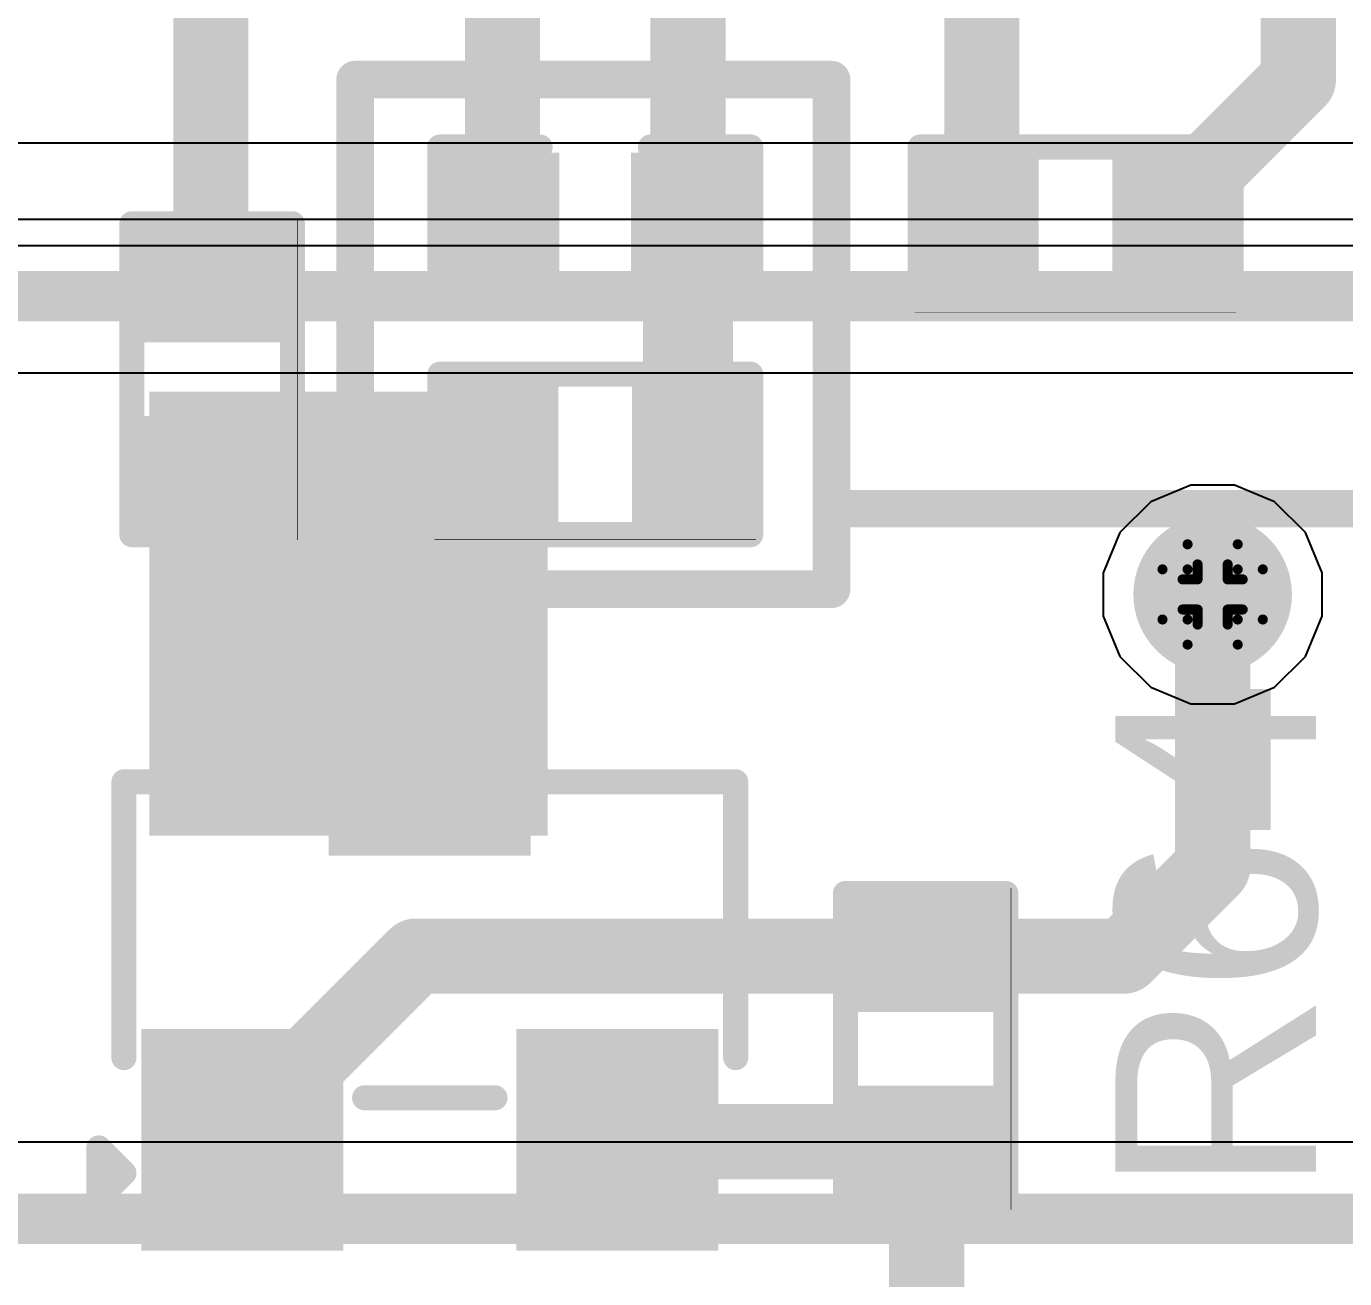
# Model space of a CAD drawing. Header units: inches. Extents: x -4 to 5258, y -4 to 5281.
# Drawn here: x 35.15 to 41.82, y 67.33 to 73.67 of the extents above; entities that cross this region are included whole.
import ezdxf

# ---------------------------------------------------------------- set-up
doc = ezdxf.new("R2010")
doc.units = ezdxf.units.IN
for name, color, linetype in [('Bottom Layer', 5, 'Continuous'), ('Bottom Solder', 6, 'Continuous'), ('Drill Drawing', 1, 'Continuous'), ('Layer 1', 16, 'Continuous'), ('Layer 2', 76, 'Continuous'), ('Top Layer', 1, 'Continuous'), ('Top Overlay', 2, 'Continuous'), ('Top Paste', 8, 'Continuous'), ('Top Solder', 216, 'Continuous'), ('Via Holes', 16, 'Continuous')]:
    doc.layers.add(name, color=color, linetype=linetype)
doc.styles.add('Arial', font='', dxfattribs={"height": 0.2})
doc.styles.get('Arial').set_extended_font_data('Arial')

# ---------------------------------------------------------------- blocks, each defined once
blk = doc.blocks.new('R___0402_82')
at = {"layer": 'Top Layer'}
for points in [[(-0.6985, -0.3175), (-0.6985, 0.3175), (-0.2413, 0.3175), (-0.2413, -0.3175)], [(0.2413, -0.3175), (0.2413, 0.3175), (0.6985, 0.3175), (0.6985, -0.3175)]]:
    blk.add_hatch(color=1, dxfattribs=at).paths.add_polyline_path(points)
at = {"layer": 'Top Paste'}
for points in [[(-0.6985, -0.3175), (-0.6985, 0.3175), (-0.2413, 0.3175), (-0.2413, -0.3175)], [(0.2413, -0.3175), (0.2413, 0.3175), (0.6985, 0.3175), (0.6985, -0.3175)]]:
    blk.add_hatch(color=8, dxfattribs=at).paths.add_polyline_path(points)
at = {"layer": 'Top Solder'}
for points in [[(-0.7535, -0.3725), (-0.7535, 0.3725), (-0.1863, 0.3725), (-0.1863, -0.3725)], [(0.1863, -0.3725), (0.1863, 0.3725), (0.7535, 0.3725), (0.7535, -0.3725)]]:
    blk.add_hatch(color=216, dxfattribs=at).paths.add_polyline_path(points)
at = {"layer": 'Top Overlay'}
for points in [[(-0.7874, 0.4064, 0.127, 0.127, 0), (0.7874, 0.4064, 0.127, 0.127, 0)], [(-0.7874, -0.4064, 0.127, 0.127, 0), (-0.7874, 0.4064, 0.127, 0.127, 0)], [(0.7874, -0.4064, 0.127, 0.127, 0), (0.7874, 0.4064, 0.127, 0.127, 0)], [(-0.7874, -0.4064, 0.127, 0.127, 0), (0.7874, -0.4064, 0.127, 0.127, 0)], [(-0.8128, -0.4318, 0.00323, 0.00323, 0), (0.8128, -0.4318, 0.00323, 0.00323, 0)]]:
    blk.add_lwpolyline(points, format="xyseb", dxfattribs=at)
for points in [[(-0.8191, 0.4064, 0.0635, 0.0635, 1), (-0.7556, 0.4064, 0.0635, 0.0635, 1)], [(-0.8191, 0.4064, 0.0635, 0.0635, 1), (-0.7556, 0.4064, 0.0635, 0.0635, 1)], [(0.7556, 0.4064, 0.0635, 0.0635, 1), (0.8191, 0.4064, 0.0635, 0.0635, 1)], [(0.7556, 0.4064, 0.0635, 0.0635, 1), (0.8191, 0.4064, 0.0635, 0.0635, 1)], [(-0.8192, -0.4064, 0.0635, 0.0635, 1), (-0.7557, -0.4064, 0.0635, 0.0635, 1)], [(-0.8192, -0.4064, 0.0635, 0.0635, 1), (-0.7557, -0.4064, 0.0635, 0.0635, 1)], [(0.7556, -0.4064, 0.0635, 0.0635, 1), (0.8191, -0.4064, 0.0635, 0.0635, 1)], [(0.7556, -0.4064, 0.0635, 0.0635, 1), (0.8191, -0.4064, 0.0635, 0.0635, 1)], [(-0.8136, -0.4318, 0.00161, 0.00161, 1), (-0.812, -0.4318, 0.00161, 0.00161, 1)], [(0.812, -0.4318, 0.00161, 0.00161, 1), (0.8136, -0.4318, 0.00161, 0.00161, 1)]]:
    blk.add_lwpolyline(points, format="xyseb", close=True, dxfattribs=at)
blk = doc.blocks.new('R___0402_100')
at = {"layer": 'Top Layer'}
for points in [[(-0.6985, -0.3175), (-0.6985, 0.3175), (-0.2413, 0.3175), (-0.2413, -0.3175)], [(0.2413, -0.3175), (0.2413, 0.3175), (0.6985, 0.3175), (0.6985, -0.3175)]]:
    blk.add_hatch(color=1, dxfattribs=at).paths.add_polyline_path(points)
at = {"layer": 'Top Paste'}
for points in [[(-0.6985, -0.3175), (-0.6985, 0.3175), (-0.2413, 0.3175), (-0.2413, -0.3175)], [(0.2413, -0.3175), (0.2413, 0.3175), (0.6985, 0.3175), (0.6985, -0.3175)]]:
    blk.add_hatch(color=8, dxfattribs=at).paths.add_polyline_path(points)
at = {"layer": 'Top Solder'}
for points in [[(-0.7535, -0.3725), (-0.7535, 0.3725), (-0.1863, 0.3725), (-0.1863, -0.3725)], [(0.1863, -0.3725), (0.1863, 0.3725), (0.7535, 0.3725), (0.7535, -0.3725)]]:
    blk.add_hatch(color=216, dxfattribs=at).paths.add_polyline_path(points)
at = {"layer": 'Top Overlay'}
for points in [[(-0.7874, 0.4064, 0.127, 0.127, 0), (0.7874, 0.4064, 0.127, 0.127, 0)], [(-0.7874, 0.4064, 0.127, 0.127, 0), (-0.7874, -0.4064, 0.127, 0.127, 0)], [(0.7874, 0.4064, 0.127, 0.127, 0), (0.7874, -0.4064, 0.127, 0.127, 0)], [(-0.7874, -0.4064, 0.127, 0.127, 0), (0.7874, -0.4064, 0.127, 0.127, 0)], [(-0.8128, -0.4318, 0.00323, 0.00323, 0), (0.8128, -0.4318, 0.00323, 0.00323, 0)]]:
    blk.add_lwpolyline(points, format="xyseb", dxfattribs=at)
for points in [[(-0.8191, 0.4064, 0.0635, 0.0635, 1), (-0.7556, 0.4064, 0.0635, 0.0635, 1)], [(-0.8191, 0.4064, 0.0635, 0.0635, 1), (-0.7556, 0.4064, 0.0635, 0.0635, 1)], [(0.7556, 0.4064, 0.0635, 0.0635, 1), (0.8191, 0.4064, 0.0635, 0.0635, 1)], [(0.7556, 0.4064, 0.0635, 0.0635, 1), (0.8191, 0.4064, 0.0635, 0.0635, 1)], [(-0.8191, -0.4064, 0.0635, 0.0635, 1), (-0.7556, -0.4064, 0.0635, 0.0635, 1)], [(-0.8191, -0.4064, 0.0635, 0.0635, 1), (-0.7556, -0.4064, 0.0635, 0.0635, 1)], [(0.7556, -0.4064, 0.0635, 0.0635, 1), (0.8191, -0.4064, 0.0635, 0.0635, 1)], [(0.7556, -0.4064, 0.0635, 0.0635, 1), (0.8191, -0.4064, 0.0635, 0.0635, 1)], [(-0.8136, -0.4318, 0.00161, 0.00161, 1), (-0.812, -0.4318, 0.00161, 0.00161, 1)], [(0.812, -0.4318, 0.00161, 0.00161, 1), (0.8136, -0.4318, 0.00161, 0.00161, 1)]]:
    blk.add_lwpolyline(points, format="xyseb", close=True, dxfattribs=at)
blk = doc.blocks.new('R___0402_103')
at = {"layer": 'Top Layer'}
for points in [[(-0.6985, -0.3175), (-0.6985, 0.3175), (-0.2413, 0.3175), (-0.2413, -0.3175)], [(0.2413, -0.3175), (0.2413, 0.3175), (0.6985, 0.3175), (0.6985, -0.3175)]]:
    blk.add_hatch(color=1, dxfattribs=at).paths.add_polyline_path(points)
at = {"layer": 'Top Paste'}
for points in [[(-0.6985, -0.3175), (-0.6985, 0.3175), (-0.2413, 0.3175), (-0.2413, -0.3175)], [(0.2413, -0.3175), (0.2413, 0.3175), (0.6985, 0.3175), (0.6985, -0.3175)]]:
    blk.add_hatch(color=8, dxfattribs=at).paths.add_polyline_path(points)
at = {"layer": 'Top Solder'}
for points in [[(-0.7535, -0.3725), (-0.7535, 0.3725), (-0.1863, 0.3725), (-0.1863, -0.3725)], [(0.1863, -0.3725), (0.1863, 0.3725), (0.7535, 0.3725), (0.7535, -0.3725)]]:
    blk.add_hatch(color=216, dxfattribs=at).paths.add_polyline_path(points)
at = {"layer": 'Top Overlay'}
for points in [[(-0.7874, 0.4064, 0.127, 0.127, 0), (0.7874, 0.4064, 0.127, 0.127, 0)], [(-0.7874, -0.4064, 0.127, 0.127, 0), (-0.7874, 0.4064, 0.127, 0.127, 0)], [(0.7874, -0.4064, 0.127, 0.127, 0), (0.7874, 0.4064, 0.127, 0.127, 0)], [(-0.7874, -0.4064, 0.127, 0.127, 0), (0.7874, -0.4064, 0.127, 0.127, 0)], [(-0.8128, -0.4318, 0.00323, 0.00323, 0), (0.8128, -0.4318, 0.00323, 0.00323, 0)]]:
    blk.add_lwpolyline(points, format="xyseb", dxfattribs=at)
for points in [[(-0.8191, 0.4064, 0.0635, 0.0635, 1), (-0.7556, 0.4064, 0.0635, 0.0635, 1)], [(-0.8191, 0.4064, 0.0635, 0.0635, 1), (-0.7556, 0.4064, 0.0635, 0.0635, 1)], [(0.7556, 0.4064, 0.0635, 0.0635, 1), (0.8191, 0.4064, 0.0635, 0.0635, 1)], [(0.7556, 0.4064, 0.0635, 0.0635, 1), (0.8191, 0.4064, 0.0635, 0.0635, 1)], [(-0.8191, -0.4064, 0.0635, 0.0635, 1), (-0.7556, -0.4064, 0.0635, 0.0635, 1)], [(-0.8191, -0.4064, 0.0635, 0.0635, 1), (-0.7556, -0.4064, 0.0635, 0.0635, 1)], [(0.7556, -0.4064, 0.0635, 0.0635, 1), (0.8191, -0.4064, 0.0635, 0.0635, 1)], [(0.7556, -0.4064, 0.0635, 0.0635, 1), (0.8191, -0.4064, 0.0635, 0.0635, 1)], [(-0.8136, -0.4318, 0.00161, 0.00161, 1), (-0.812, -0.4318, 0.00161, 0.00161, 1)], [(0.812, -0.4318, 0.00161, 0.00161, 1), (0.8136, -0.4318, 0.00161, 0.00161, 1)]]:
    blk.add_lwpolyline(points, format="xyseb", close=True, dxfattribs=at)
blk = doc.blocks.new('R___0402_104')
at = {"layer": 'Top Layer'}
for points in [[(-0.6985, -0.3175), (-0.6985, 0.3175), (-0.2413, 0.3175), (-0.2413, -0.3175)], [(0.2413, -0.3175), (0.2413, 0.3175), (0.6985, 0.3175), (0.6985, -0.3175)]]:
    blk.add_hatch(color=1, dxfattribs=at).paths.add_polyline_path(points)
at = {"layer": 'Top Paste'}
for points in [[(-0.6985, -0.3175), (-0.6985, 0.3175), (-0.2413, 0.3175), (-0.2413, -0.3175)], [(0.2413, -0.3175), (0.2413, 0.3175), (0.6985, 0.3175), (0.6985, -0.3175)]]:
    blk.add_hatch(color=8, dxfattribs=at).paths.add_polyline_path(points)
at = {"layer": 'Top Solder'}
for points in [[(-0.7535, -0.3725), (-0.7535, 0.3725), (-0.1863, 0.3725), (-0.1863, -0.3725)], [(0.1863, -0.3725), (0.1863, 0.3725), (0.7535, 0.3725), (0.7535, -0.3725)]]:
    blk.add_hatch(color=216, dxfattribs=at).paths.add_polyline_path(points)
at = {"layer": 'Top Overlay'}
for points in [[(-0.7874, 0.4064, 0.127, 0.127, 0), (0.7874, 0.4064, 0.127, 0.127, 0)], [(-0.7874, 0.4064, 0.127, 0.127, 0), (-0.7874, -0.4064, 0.127, 0.127, 0)], [(0.7874, 0.4064, 0.127, 0.127, 0), (0.7874, -0.4064, 0.127, 0.127, 0)], [(-0.7874, -0.4064, 0.127, 0.127, 0), (0.7874, -0.4064, 0.127, 0.127, 0)], [(-0.8128, -0.4318, 0.00323, 0.00323, 0), (0.8128, -0.4318, 0.00323, 0.00323, 0)]]:
    blk.add_lwpolyline(points, format="xyseb", dxfattribs=at)
for points in [[(-0.8191, 0.4064, 0.0635, 0.0635, 1), (-0.7556, 0.4064, 0.0635, 0.0635, 1)], [(-0.8191, 0.4064, 0.0635, 0.0635, 1), (-0.7556, 0.4064, 0.0635, 0.0635, 1)], [(0.7556, 0.4064, 0.0635, 0.0635, 1), (0.8191, 0.4064, 0.0635, 0.0635, 1)], [(0.7556, 0.4064, 0.0635, 0.0635, 1), (0.8191, 0.4064, 0.0635, 0.0635, 1)], [(-0.8191, -0.4064, 0.0635, 0.0635, 1), (-0.7556, -0.4064, 0.0635, 0.0635, 1)], [(-0.8191, -0.4064, 0.0635, 0.0635, 1), (-0.7556, -0.4064, 0.0635, 0.0635, 1)], [(0.7556, -0.4064, 0.0635, 0.0635, 1), (0.8191, -0.4064, 0.0635, 0.0635, 1)], [(0.7556, -0.4064, 0.0635, 0.0635, 1), (0.8191, -0.4064, 0.0635, 0.0635, 1)], [(-0.8136, -0.4318, 0.00161, 0.00161, 1), (-0.812, -0.4318, 0.00161, 0.00161, 1)], [(0.812, -0.4318, 0.00161, 0.00161, 1), (0.8136, -0.4318, 0.00161, 0.00161, 1)]]:
    blk.add_lwpolyline(points, format="xyseb", close=True, dxfattribs=at)
blk = doc.blocks.new('S___23_169')
at = {"layer": 'Top Layer'}
for points in [[(-0.41, 1.46), (0.41, 1.46), (0.41, 0.54), (-0.41, 0.54)], [(-1.36, -0.54), (-0.54, -0.54), (-0.54, -1.46), (-1.36, -1.46)], [(0.54, -0.54), (1.36, -0.54), (1.36, -1.46), (0.54, -1.46)]]:
    blk.add_hatch(color=1, dxfattribs=at).paths.add_polyline_path(points)
at = {"layer": 'Top Paste'}
for points in [[(-0.41, 1.46), (0.41, 1.46), (0.41, 0.54), (-0.41, 0.54)], [(-1.36, -0.54), (-0.54, -0.54), (-0.54, -1.46), (-1.36, -1.46)], [(0.54, -0.54), (1.36, -0.54), (1.36, -1.46), (0.54, -1.46)]]:
    blk.add_hatch(color=8, dxfattribs=at).paths.add_polyline_path(points)
at = {"layer": 'Top Solder'}
for points in [[(-0.5116, 1.5616), (0.5116, 1.5616), (0.5116, 0.4384), (-0.5116, 0.4384)], [(-1.4616, -0.4384), (-0.4384, -0.4384), (-0.4384, -1.5616), (-1.4616, -1.5616)], [(0.4384, -0.4384), (1.4616, -0.4384), (1.4616, -1.5616), (0.4384, -1.5616)]]:
    blk.add_hatch(color=216, dxfattribs=at).paths.add_polyline_path(points)
at = {"layer": 'Top Overlay'}
for points in [[(-1.5494, -0.5842, 0.127, 0.127, 0), (-1.5494, 0.8128, 0.127, 0.127, 0)], [(-1.5494, 0.8128, 0.127, 0.127, 0), (-0.5588, 0.8128, 0.127, 0.127, 0)], [(0.5588, 0.8128, 0.127, 0.127, 0), (1.5494, 0.8128, 0.127, 0.127, 0)], [(1.5494, -0.5842, 0.127, 0.127, 0), (1.5494, 0.8128, 0.127, 0.127, 0)], [(-0.3302, -0.7874, 0.127, 0.127, 0), (0.3302, -0.7874, 0.127, 0.127, 0)], [(-1.6764, -1.0414, 0.127, 0.127, 0), (-1.5494, -1.1684, 0.127, 0.127, 0)], [(-1.6764, -1.2954, 0.127, 0.127, 0), (-1.6764, -1.0414, 0.127, 0.127, 0)], [(-1.6764, -1.2954, 0.127, 0.127, 0), (-1.5494, -1.1684, 0.127, 0.127, 0)]]:
    blk.add_lwpolyline(points, format="xyseb", dxfattribs=at)
for points in [[(-1.5811, 0.8128, 0.0635, 0.0635, 1), (-1.5176, 0.8128, 0.0635, 0.0635, 1)], [(-1.5811, 0.8128, 0.0635, 0.0635, 1), (-1.5176, 0.8128, 0.0635, 0.0635, 1)], [(-0.5905, 0.8128, 0.0635, 0.0635, 1), (-0.527, 0.8128, 0.0635, 0.0635, 1)], [(0.5271, 0.8128, 0.0635, 0.0635, 1), (0.5906, 0.8128, 0.0635, 0.0635, 1)], [(1.5177, 0.8128, 0.0635, 0.0635, 1), (1.5812, 0.8128, 0.0635, 0.0635, 1)], [(1.5177, 0.8128, 0.0635, 0.0635, 1), (1.5812, 0.8128, 0.0635, 0.0635, 1)], [(-1.5811, -0.5842, 0.0635, 0.0635, 1), (-1.5176, -0.5842, 0.0635, 0.0635, 1)], [(1.5177, -0.5842, 0.0635, 0.0635, 1), (1.5812, -0.5842, 0.0635, 0.0635, 1)], [(-0.3619, -0.7874, 0.0635, 0.0635, 1), (-0.2984, -0.7874, 0.0635, 0.0635, 1)], [(0.2985, -0.7874, 0.0635, 0.0635, 1), (0.362, -0.7874, 0.0635, 0.0635, 1)], [(-1.7081, -1.0414, 0.0635, 0.0635, 1), (-1.6446, -1.0414, 0.0635, 0.0635, 1)], [(-1.7081, -1.0414, 0.0635, 0.0635, 1), (-1.6446, -1.0414, 0.0635, 0.0635, 1)], [(-1.5811, -1.1684, 0.0635, 0.0635, 1), (-1.5176, -1.1684, 0.0635, 0.0635, 1)], [(-1.5811, -1.1684, 0.0635, 0.0635, 1), (-1.5176, -1.1684, 0.0635, 0.0635, 1)], [(-1.7082, -1.2954, 0.0635, 0.0635, 1), (-1.6446, -1.2954, 0.0635, 0.0635, 1)], [(-1.7082, -1.2954, 0.0635, 0.0635, 1), (-1.6446, -1.2954, 0.0635, 0.0635, 1)]]:
    blk.add_lwpolyline(points, format="xyseb", close=True, dxfattribs=at)
blk = doc.blocks.new('C___0402_271')
at = {"layer": 'Top Layer'}
for points in [[(-0.6985, -0.3175), (-0.6985, 0.3175), (-0.2413, 0.3175), (-0.2413, -0.3175)], [(0.2413, -0.3175), (0.2413, 0.3175), (0.6985, 0.3175), (0.6985, -0.3175)]]:
    blk.add_hatch(color=1, dxfattribs=at).paths.add_polyline_path(points)
at = {"layer": 'Top Paste'}
for points in [[(-0.6985, -0.3175), (-0.6985, 0.3175), (-0.2413, 0.3175), (-0.2413, -0.3175)], [(0.2413, -0.3175), (0.2413, 0.3175), (0.6985, 0.3175), (0.6985, -0.3175)]]:
    blk.add_hatch(color=8, dxfattribs=at).paths.add_polyline_path(points)
at = {"layer": 'Top Solder'}
for points in [[(-0.7585, -0.3775), (-0.7585, 0.3775), (-0.1813, 0.3775), (-0.1813, -0.3775)], [(0.1813, -0.3775), (0.1813, 0.3775), (0.7585, 0.3775), (0.7585, -0.3775)]]:
    blk.add_hatch(color=216, dxfattribs=at).paths.add_polyline_path(points)
at = {"layer": 'Top Overlay'}
for points in [[(-0.7874, 0.4064, 0.127, 0.127, 0), (-0.2794, 0.4064, 0.127, 0.127, 0)], [(-0.7874, -0.4064, 0.127, 0.127, 0), (-0.7874, 0.4064, 0.127, 0.127, 0)], [(0.2794, 0.4064, 0.127, 0.127, 0), (0.7874, 0.4064, 0.127, 0.127, 0)], [(0.7874, -0.4064, 0.127, 0.127, 0), (0.7874, 0.4064, 0.127, 0.127, 0)], [(-0.7874, -0.4064, 0.127, 0.127, 0), (-0.2794, -0.4064, 0.127, 0.127, 0)], [(0.2794, -0.4064, 0.127, 0.127, 0), (0.7874, -0.4064, 0.127, 0.127, 0)]]:
    blk.add_lwpolyline(points, format="xyseb", dxfattribs=at)
for points in [[(-0.8192, 0.4064, 0.0635, 0.0635, 1), (-0.7557, 0.4064, 0.0635, 0.0635, 1)], [(-0.8192, 0.4064, 0.0635, 0.0635, 1), (-0.7557, 0.4064, 0.0635, 0.0635, 1)], [(-0.3111, 0.4064, 0.0635, 0.0635, 1), (-0.2477, 0.4064, 0.0635, 0.0635, 1)], [(0.2477, 0.4064, 0.0635, 0.0635, 1), (0.3112, 0.4064, 0.0635, 0.0635, 1)], [(0.7557, 0.4064, 0.0635, 0.0635, 1), (0.8192, 0.4064, 0.0635, 0.0635, 1)], [(0.7557, 0.4064, 0.0635, 0.0635, 1), (0.8192, 0.4064, 0.0635, 0.0635, 1)], [(-0.8192, -0.4064, 0.0635, 0.0635, 1), (-0.7557, -0.4064, 0.0635, 0.0635, 1)], [(-0.8192, -0.4064, 0.0635, 0.0635, 1), (-0.7557, -0.4064, 0.0635, 0.0635, 1)], [(-0.3111, -0.4064, 0.0635, 0.0635, 1), (-0.2477, -0.4064, 0.0635, 0.0635, 1)], [(0.2477, -0.4064, 0.0635, 0.0635, 1), (0.3112, -0.4064, 0.0635, 0.0635, 1)], [(0.7556, -0.4064, 0.0635, 0.0635, 1), (0.8191, -0.4064, 0.0635, 0.0635, 1)], [(0.7556, -0.4064, 0.0635, 0.0635, 1), (0.8191, -0.4064, 0.0635, 0.0635, 1)]]:
    blk.add_lwpolyline(points, format="xyseb", close=True, dxfattribs=at)

msp = doc.modelspace()

# ---------------------------------------------------------------- hatches: boundary and pattern name
at = {"layer": 'Bottom Layer'}
h = msp.add_hatch(color=5, dxfattribs=at)
edge = h.paths.add_edge_path()
edge.add_arc((41.1564, 70.7915), 0.3, 0, 360)
at = {"layer": 'Bottom Solder'}
h = msp.add_hatch(color=6, dxfattribs=at)
edge = h.paths.add_edge_path()
edge.add_arc((41.1564, 70.7915), 0.4016, 0, 360)
at = {"layer": 'Layer 1'}
h = msp.add_hatch(color=16, dxfattribs=at)
edge = h.paths.add_edge_path()
edge.add_arc((41.1564, 70.7915), 0.3, 0, 360)
at = {"layer": 'Layer 2'}
h = msp.add_hatch(color=76, dxfattribs=at)
edge = h.paths.add_edge_path()
edge.add_arc((41.1564, 70.7915), 0.3, 0, 360)
at = {"layer": 'Top Layer'}
for points in [[(38.2704, 71.183), (38.7276, 71.183), (38.7276, 72.9686), (38.2704, 72.9686)], [(35.7711, 69.5699), (37.7878, 69.5699), (37.7878, 71.818), (35.7711, 71.818)]]:
    msp.add_hatch(color=1, dxfattribs=at).paths.add_polyline_path(points)
h = msp.add_hatch(color=1, dxfattribs=at)
edge = h.paths.add_edge_path()
edge.add_arc((41.1564, 70.7915), 0.3, 0, 360)
at = {"layer": 'Top Solder'}
h = msp.add_hatch(color=216, dxfattribs=at)
edge = h.paths.add_edge_path()
edge.add_arc((41.1564, 70.7915), 0.4016, 0, 360)
at = {"layer": 'Via Holes'}
h = msp.add_hatch(color=7, dxfattribs=at)
edge = h.paths.add_edge_path()
edge.add_arc((41.1564, 70.7915), 0.15, 0, 360)

# ---------------------------------------------------------------- linework, layer by layer
at = {"layer": 'Bottom Layer'}
for p, q in [((71.4884, 72.6908), (8.2585, 72.6908)), ((8.4194, 71.9139), (44.6482, 71.9139)), ((41.0462, 71.3455), (40.8426, 71.2611)), ((41.2666, 71.3455), (41.0462, 71.3455)), ((41.4702, 71.2611), (41.2666, 71.3455)), ((40.8426, 71.2611), (40.6867, 71.1053)), ((41.626, 71.1053), (41.4702, 71.2611)), ((40.6867, 71.1053), (40.6024, 70.9017)), ((41.7104, 70.9017), (41.626, 71.1053)), ((40.6024, 70.9017), (40.6024, 70.6813)), ((41.7104, 70.6813), (41.7104, 70.9017)), ((40.6024, 70.6813), (40.6867, 70.4777)), ((41.626, 70.4777), (41.7104, 70.6813)), ((40.6867, 70.4777), (40.8426, 70.3218)), ((41.4702, 70.3218), (41.626, 70.4777)), ((40.8426, 70.3218), (41.0462, 70.2375)), ((41.2666, 70.2375), (41.4702, 70.3218)), ((41.0462, 70.2375), (41.2666, 70.2375))]:
    msp.add_line(p, q, dxfattribs=at)
msp.add_lwpolyline([(8.2585, 72.3023, 0.254, 0.254, 0), (71.8834, 72.3023, 0.254, 0.254, 0)], format="xyseb", dxfattribs=at)
at = {"layer": 'Drill Drawing'}
for points in [[(41.0294, 70.9185, 0.0508, 0.0508, 0), (41.0294, 71.0455, 0.0508, 0.0508, 0)], [(41.0294, 71.0455, 0.0508, 0.0508, 0), (41.2834, 71.0455, 0.0508, 0.0508, 0)], [(41.2834, 70.9185, 0.0508, 0.0508, 0), (41.2834, 71.0455, 0.0508, 0.0508, 0)], [(40.9024, 70.6645, 0.0508, 0.0508, 0), (40.9024, 70.9185, 0.0508, 0.0508, 0)], [(40.9024, 70.9185, 0.0508, 0.0508, 0), (41.0294, 70.9185, 0.0508, 0.0508, 0)], [(41.0802, 70.8677, 0.0508, 0.0508, 0), (41.0802, 70.9439, 0.0508, 0.0508, 0)], [(41.0802, 70.9439, 0.0508, 0.0508, 0), (41.2326, 70.9439, 0.0508, 0.0508, 0)], [(41.2326, 70.8677, 0.0508, 0.0508, 0), (41.2326, 70.9439, 0.0508, 0.0508, 0)], [(41.2834, 70.9185, 0.0508, 0.0508, 0), (41.4104, 70.9185, 0.0508, 0.0508, 0)], [(41.4104, 70.6645, 0.0508, 0.0508, 0), (41.4104, 70.9185, 0.0508, 0.0508, 0)], [(41.004, 70.7153, 0.0508, 0.0508, 0), (41.004, 70.8677, 0.0508, 0.0508, 0)], [(41.004, 70.8677, 0.0508, 0.0508, 0), (41.0802, 70.8677, 0.0508, 0.0508, 0)], [(41.2326, 70.8677, 0.0508, 0.0508, 0), (41.3088, 70.8677, 0.0508, 0.0508, 0)], [(41.3088, 70.7153, 0.0508, 0.0508, 0), (41.3088, 70.8677, 0.0508, 0.0508, 0)], [(41.004, 70.7153, 0.0508, 0.0508, 0), (41.0802, 70.7153, 0.0508, 0.0508, 0)], [(41.0802, 70.6391, 0.0508, 0.0508, 0), (41.0802, 70.7153, 0.0508, 0.0508, 0)], [(41.2326, 70.7153, 0.0508, 0.0508, 0), (41.3088, 70.7153, 0.0508, 0.0508, 0)], [(41.2326, 70.6391, 0.0508, 0.0508, 0), (41.2326, 70.7153, 0.0508, 0.0508, 0)], [(40.9024, 70.6645, 0.0508, 0.0508, 0), (41.0294, 70.6645, 0.0508, 0.0508, 0)], [(41.0294, 70.5375, 0.0508, 0.0508, 0), (41.0294, 70.6645, 0.0508, 0.0508, 0)], [(41.0802, 70.6391, 0.0508, 0.0508, 0), (41.2326, 70.6391, 0.0508, 0.0508, 0)], [(41.2834, 70.6645, 0.0508, 0.0508, 0), (41.4104, 70.6645, 0.0508, 0.0508, 0)], [(41.2834, 70.5375, 0.0508, 0.0508, 0), (41.2834, 70.6645, 0.0508, 0.0508, 0)], [(41.0294, 70.5375, 0.0508, 0.0508, 0), (41.2834, 70.5375, 0.0508, 0.0508, 0)]]:
    msp.add_lwpolyline(points, format="xyseb", dxfattribs=at)
for points in [[(41.0167, 71.0455, 0.0254, 0.0254, 1), (41.0421, 71.0455, 0.0254, 0.0254, 1)], [(41.0167, 71.0455, 0.0254, 0.0254, 1), (41.0421, 71.0455, 0.0254, 0.0254, 1)], [(41.2707, 71.0455, 0.0254, 0.0254, 1), (41.2961, 71.0455, 0.0254, 0.0254, 1)], [(41.2707, 71.0455, 0.0254, 0.0254, 1), (41.2961, 71.0455, 0.0254, 0.0254, 1)], [(40.8897, 70.9185, 0.0254, 0.0254, 1), (40.9151, 70.9185, 0.0254, 0.0254, 1)], [(40.8897, 70.9185, 0.0254, 0.0254, 1), (40.9151, 70.9185, 0.0254, 0.0254, 1)], [(41.0167, 70.9185, 0.0254, 0.0254, 1), (41.0421, 70.9185, 0.0254, 0.0254, 1)], [(41.0167, 70.9185, 0.0254, 0.0254, 1), (41.0421, 70.9185, 0.0254, 0.0254, 1)], [(41.0675, 70.9439, 0.0254, 0.0254, 1), (41.0929, 70.9439, 0.0254, 0.0254, 1)], [(41.0675, 70.9439, 0.0254, 0.0254, 1), (41.0929, 70.9439, 0.0254, 0.0254, 1)], [(41.2199, 70.9439, 0.0254, 0.0254, 1), (41.2453, 70.9439, 0.0254, 0.0254, 1)], [(41.2199, 70.9439, 0.0254, 0.0254, 1), (41.2453, 70.9439, 0.0254, 0.0254, 1)], [(41.2707, 70.9185, 0.0254, 0.0254, 1), (41.2961, 70.9185, 0.0254, 0.0254, 1)], [(41.2707, 70.9185, 0.0254, 0.0254, 1), (41.2961, 70.9185, 0.0254, 0.0254, 1)], [(41.3977, 70.9185, 0.0254, 0.0254, 1), (41.4231, 70.9185, 0.0254, 0.0254, 1)], [(41.3977, 70.9185, 0.0254, 0.0254, 1), (41.4231, 70.9185, 0.0254, 0.0254, 1)], [(40.9913, 70.8677, 0.0254, 0.0254, 1), (41.0167, 70.8677, 0.0254, 0.0254, 1)], [(40.9913, 70.8677, 0.0254, 0.0254, 1), (41.0167, 70.8677, 0.0254, 0.0254, 1)], [(41.0675, 70.8677, 0.0254, 0.0254, 1), (41.0929, 70.8677, 0.0254, 0.0254, 1)], [(41.0675, 70.8677, 0.0254, 0.0254, 1), (41.0929, 70.8677, 0.0254, 0.0254, 1)], [(41.2199, 70.8677, 0.0254, 0.0254, 1), (41.2453, 70.8677, 0.0254, 0.0254, 1)], [(41.2199, 70.8677, 0.0254, 0.0254, 1), (41.2453, 70.8677, 0.0254, 0.0254, 1)], [(41.2961, 70.8677, 0.0254, 0.0254, 1), (41.3215, 70.8677, 0.0254, 0.0254, 1)], [(41.2961, 70.8677, 0.0254, 0.0254, 1), (41.3215, 70.8677, 0.0254, 0.0254, 1)], [(40.9913, 70.7153, 0.0254, 0.0254, 1), (41.0167, 70.7153, 0.0254, 0.0254, 1)], [(40.9913, 70.7153, 0.0254, 0.0254, 1), (41.0167, 70.7153, 0.0254, 0.0254, 1)], [(41.0675, 70.7153, 0.0254, 0.0254, 1), (41.0929, 70.7153, 0.0254, 0.0254, 1)], [(41.0675, 70.7153, 0.0254, 0.0254, 1), (41.0929, 70.7153, 0.0254, 0.0254, 1)], [(41.2199, 70.7153, 0.0254, 0.0254, 1), (41.2453, 70.7153, 0.0254, 0.0254, 1)], [(41.2199, 70.7153, 0.0254, 0.0254, 1), (41.2453, 70.7153, 0.0254, 0.0254, 1)], [(41.2961, 70.7153, 0.0254, 0.0254, 1), (41.3215, 70.7153, 0.0254, 0.0254, 1)], [(41.2961, 70.7153, 0.0254, 0.0254, 1), (41.3215, 70.7153, 0.0254, 0.0254, 1)], [(40.8897, 70.6645, 0.0254, 0.0254, 1), (40.9151, 70.6645, 0.0254, 0.0254, 1)], [(40.8897, 70.6645, 0.0254, 0.0254, 1), (40.9151, 70.6645, 0.0254, 0.0254, 1)], [(41.0167, 70.6645, 0.0254, 0.0254, 1), (41.0421, 70.6645, 0.0254, 0.0254, 1)], [(41.0167, 70.6645, 0.0254, 0.0254, 1), (41.0421, 70.6645, 0.0254, 0.0254, 1)], [(41.0675, 70.6391, 0.0254, 0.0254, 1), (41.0929, 70.6391, 0.0254, 0.0254, 1)], [(41.0675, 70.6391, 0.0254, 0.0254, 1), (41.0929, 70.6391, 0.0254, 0.0254, 1)], [(41.2199, 70.6391, 0.0254, 0.0254, 1), (41.2453, 70.6391, 0.0254, 0.0254, 1)], [(41.2199, 70.6391, 0.0254, 0.0254, 1), (41.2453, 70.6391, 0.0254, 0.0254, 1)], [(41.2707, 70.6645, 0.0254, 0.0254, 1), (41.2961, 70.6645, 0.0254, 0.0254, 1)], [(41.2707, 70.6645, 0.0254, 0.0254, 1), (41.2961, 70.6645, 0.0254, 0.0254, 1)], [(41.3977, 70.6645, 0.0254, 0.0254, 1), (41.4231, 70.6645, 0.0254, 0.0254, 1)], [(41.3977, 70.6645, 0.0254, 0.0254, 1), (41.4231, 70.6645, 0.0254, 0.0254, 1)], [(41.0167, 70.5375, 0.0254, 0.0254, 1), (41.0421, 70.5375, 0.0254, 0.0254, 1)], [(41.0167, 70.5375, 0.0254, 0.0254, 1), (41.0421, 70.5375, 0.0254, 0.0254, 1)], [(41.2707, 70.5375, 0.0254, 0.0254, 1), (41.2961, 70.5375, 0.0254, 0.0254, 1)], [(41.2707, 70.5375, 0.0254, 0.0254, 1), (41.2961, 70.5375, 0.0254, 0.0254, 1)]]:
    msp.add_lwpolyline(points, format="xyseb", close=True, dxfattribs=at)
at = {"layer": 'Layer 1'}
for p, q in [((41.0462, 71.3455), (40.8426, 71.2611)), ((41.2666, 71.3455), (41.0462, 71.3455)), ((41.4702, 71.2611), (41.2666, 71.3455)), ((40.8426, 71.2611), (40.6867, 71.1053)), ((41.626, 71.1053), (41.4702, 71.2611)), ((40.6867, 71.1053), (40.6024, 70.9017)), ((41.7104, 70.9017), (41.626, 71.1053)), ((40.6024, 70.9017), (40.6024, 70.6813)), ((41.7104, 70.6813), (41.7104, 70.9017)), ((40.6024, 70.6813), (40.6867, 70.4777)), ((41.626, 70.4777), (41.7104, 70.6813)), ((40.6867, 70.4777), (40.8426, 70.3218)), ((41.4702, 70.3218), (41.626, 70.4777)), ((40.8426, 70.3218), (41.0462, 70.2375)), ((41.2666, 70.2375), (41.4702, 70.3218)), ((41.0462, 70.2375), (41.2666, 70.2375))]:
    msp.add_line(p, q, dxfattribs=at)
at = {"layer": 'Layer 2'}
for p, q in [((42.1974, 73.0775), (7.0696, 73.0775)), ((7.4914, 72.5595), (42.2484, 72.5595)), ((98.6958, 68.0176), (29.9272, 68.0176))]:
    msp.add_line(p, q, dxfattribs=at)
msp.add_lwpolyline([(29.9272, 67.6292, 0.254, 0.254, 0), (98.8567, 67.6292, 0.254, 0.254, 0)], format="xyseb", dxfattribs=at)
at = {"layer": 'Top Layer'}
for points in [[(41.5906, 73.3987, 0.381, 0.381, 0), (41.5906, 93.7008, 0.381, 0.381, 0)], [(36.0821, 72.3579, 0.381, 0.381, 0), (36.0821, 76.7151, 0.381, 0.381, 0)], [(39.9871, 72.6563, 0.381, 0.381, 0), (39.9871, 76.71, 0.381, 0.381, 0)], [(37.5592, 72.6511, 0.381, 0.381, 0), (37.5592, 76.3435, 0.381, 0.381, 0)], [(38.499, 72.0758, 0.381, 0.381, 0), (38.499, 76.3374, 0.381, 0.381, 0)], [(40.932, 72.7401, 0.381, 0.381, 0), (41.5906, 73.3987, 0.381, 0.381, 0)], [(40.932, 72.6512, 0.381, 0.381, 0), (40.932, 72.7401, 0.381, 0.381, 0)], [(38.499, 72.1206, 0.381, 0.381, 0), (38.499, 72.6511, 0.381, 0.381, 0)], [(39.9871, 72.6563, 0.381, 0.381, 0), (39.9922, 72.6512, 0.381, 0.381, 0)], [(38.499, 71.5005, 0.381, 0.381, 0), (38.499, 72.1206, 0.381, 0.381, 0)], [(41.1564, 69.4094, 0.381, 0.381, 0), (41.1564, 70.7915, 0.381, 0.381, 0)], [(40.7068, 68.9598, 0.381, 0.381, 0), (41.1564, 69.4094, 0.381, 0.381, 0)], [(36.2411, 68.0799, 0.381, 0.381, 0), (37.121, 68.9598, 0.381, 0.381, 0)], [(37.121, 68.9598, 0.381, 0.381, 0), (39.7027, 68.9598, 0.381, 0.381, 0)], [(39.7027, 68.9598, 0.381, 0.381, 0), (40.7068, 68.9598, 0.381, 0.381, 0)], [(36.2411, 68.0299, 0.381, 0.381, 0), (36.2411, 68.0799, 0.381, 0.381, 0)], [(38.1411, 68.0299, 0.381, 0.381, 0), (38.151, 68.02, 0.381, 0.381, 0)], [(38.151, 68.02, 0.381, 0.381, 0), (39.7027, 68.02, 0.381, 0.381, 0)], [(39.7027, 68.02, 0.381, 0.381, 0), (39.7078, 68.015, 0.381, 0.381, 0)], [(39.7078, 63.8565, 0.381, 0.381, 0), (39.7078, 68.015, 0.381, 0.381, 0)]]:
    msp.add_lwpolyline(points, format="xyseb", dxfattribs=at)
for points in [[(41.4953, 73.3987, 0.1905, 0.1905, 1), (41.6858, 73.3987, 0.1905, 0.1905, 1)], [(41.4953, 73.3987, 0.1905, 0.1905, 1), (41.6858, 73.3987, 0.1905, 0.1905, 1)], [(40.8367, 72.7401, 0.1905, 0.1905, 1), (41.0272, 72.7401, 0.1905, 0.1905, 1)], [(40.8367, 72.7401, 0.1905, 0.1905, 1), (41.0272, 72.7401, 0.1905, 0.1905, 1)], [(37.4639, 72.6511, 0.1905, 0.1905, 1), (37.6544, 72.6511, 0.1905, 0.1905, 1)], [(38.4037, 72.6511, 0.1905, 0.1905, 1), (38.5942, 72.6511, 0.1905, 0.1905, 1)], [(39.8919, 72.6563, 0.1905, 0.1905, 1), (40.0824, 72.6563, 0.1905, 0.1905, 1)], [(39.8919, 72.6563, 0.1905, 0.1905, 1), (40.0824, 72.6563, 0.1905, 0.1905, 1)], [(39.8969, 72.6512, 0.1905, 0.1905, 1), (40.0874, 72.6512, 0.1905, 0.1905, 1)], [(40.8367, 72.6512, 0.1905, 0.1905, 1), (41.0272, 72.6512, 0.1905, 0.1905, 1)], [(35.9869, 72.3579, 0.1905, 0.1905, 1), (36.1774, 72.3579, 0.1905, 0.1905, 1)], [(38.4037, 72.1206, 0.1905, 0.1905, 1), (38.5942, 72.1206, 0.1905, 0.1905, 1)], [(38.4037, 72.1206, 0.1905, 0.1905, 1), (38.5942, 72.1206, 0.1905, 0.1905, 1)], [(38.4037, 72.0758, 0.1905, 0.1905, 1), (38.5942, 72.0758, 0.1905, 0.1905, 1)], [(38.4037, 71.5005, 0.1905, 0.1905, 1), (38.5942, 71.5005, 0.1905, 0.1905, 1)], [(41.0611, 70.7915, 0.1905, 0.1905, 1), (41.2516, 70.7915, 0.1905, 0.1905, 1)], [(41.0611, 69.4094, 0.1905, 0.1905, 1), (41.2516, 69.4094, 0.1905, 0.1905, 1)], [(41.0611, 69.4094, 0.1905, 0.1905, 1), (41.2516, 69.4094, 0.1905, 0.1905, 1)], [(37.0258, 68.9598, 0.1905, 0.1905, 1), (37.2163, 68.9598, 0.1905, 0.1905, 1)], [(37.0258, 68.9598, 0.1905, 0.1905, 1), (37.2163, 68.9598, 0.1905, 0.1905, 1)], [(39.6074, 68.9598, 0.1905, 0.1905, 1), (39.7979, 68.9598, 0.1905, 0.1905, 1)], [(39.6074, 68.9598, 0.1905, 0.1905, 1), (39.7979, 68.9598, 0.1905, 0.1905, 1)], [(40.6116, 68.9598, 0.1905, 0.1905, 1), (40.8021, 68.9598, 0.1905, 0.1905, 1)], [(40.6116, 68.9598, 0.1905, 0.1905, 1), (40.8021, 68.9598, 0.1905, 0.1905, 1)], [(36.1459, 68.0799, 0.1905, 0.1905, 1), (36.3364, 68.0799, 0.1905, 0.1905, 1)], [(36.1459, 68.0799, 0.1905, 0.1905, 1), (36.3364, 68.0799, 0.1905, 0.1905, 1)], [(36.1459, 68.0299, 0.1905, 0.1905, 1), (36.3364, 68.0299, 0.1905, 0.1905, 1)], [(38.0459, 68.0299, 0.1905, 0.1905, 1), (38.2364, 68.0299, 0.1905, 0.1905, 1)], [(38.0558, 68.02, 0.1905, 0.1905, 1), (38.2463, 68.02, 0.1905, 0.1905, 1)], [(38.0558, 68.02, 0.1905, 0.1905, 1), (38.2463, 68.02, 0.1905, 0.1905, 1)], [(39.6074, 68.02, 0.1905, 0.1905, 1), (39.7979, 68.02, 0.1905, 0.1905, 1)], [(39.6074, 68.02, 0.1905, 0.1905, 1), (39.7979, 68.02, 0.1905, 0.1905, 1)], [(39.6125, 68.015, 0.1905, 0.1905, 1), (39.803, 68.015, 0.1905, 0.1905, 1)], [(39.6125, 68.015, 0.1905, 0.1905, 1), (39.803, 68.015, 0.1905, 0.1905, 1)]]:
    msp.add_lwpolyline(points, format="xyseb", close=True, dxfattribs=at)
at = {"layer": 'Top Overlay'}
for points in [[(36.813, 73.3989, 0.1905, 0.1905, 0), (39.226, 73.3989, 0.1905, 0.1905, 0)], [(36.813, 70.8178, 0.1905, 0.1905, 0), (36.813, 73.3989, 0.1905, 0.1905, 0)], [(39.226, 70.8178, 0.1905, 0.1905, 0), (39.226, 73.3989, 0.1905, 0.1905, 0)], [(39.226, 71.2259, 0.1905, 0.1905, 0), (42.655, 71.2259, 0.1905, 0.1905, 0)], [(36.813, 70.8178, 0.1905, 0.1905, 0), (39.226, 70.8178, 0.1905, 0.1905, 0)]]:
    msp.add_lwpolyline(points, format="xyseb", dxfattribs=at)
for points in [[(36.7653, 73.3989, 0.0952, 0.0952, 1), (36.8606, 73.3989, 0.0952, 0.0952, 1)], [(36.7653, 73.3989, 0.0952, 0.0952, 1), (36.8606, 73.3989, 0.0952, 0.0952, 1)], [(39.1783, 73.3989, 0.0952, 0.0952, 1), (39.2736, 73.3989, 0.0952, 0.0952, 1)], [(39.1783, 73.3989, 0.0952, 0.0952, 1), (39.2736, 73.3989, 0.0952, 0.0952, 1)], [(39.1783, 71.2259, 0.0952, 0.0952, 1), (39.2736, 71.2259, 0.0952, 0.0952, 1)], [(36.7653, 70.8178, 0.0952, 0.0952, 1), (36.8606, 70.8178, 0.0952, 0.0952, 1)], [(36.7653, 70.8178, 0.0952, 0.0952, 1), (36.8606, 70.8178, 0.0952, 0.0952, 1)], [(39.1783, 70.8178, 0.0952, 0.0952, 1), (39.2736, 70.8178, 0.0952, 0.0952, 1)], [(39.1783, 70.8178, 0.0952, 0.0952, 1), (39.2736, 70.8178, 0.0952, 0.0952, 1)]]:
    msp.add_lwpolyline(points, format="xyseb", close=True, dxfattribs=at)

# ---------------------------------------------------------------- block references
for name, p in [('C___0402_271', (38.0291, 72.6511)), ('R___0402_82', (40.4621, 72.6512)), ('R___0402_103', (38.0291, 71.5005)), ('S___23_169', (37.1911, 69.0299))]:
    msp.add_blockref(name, p)
at = {"rotation": 90}
for name, p in [('R___0402_100', (36.0886, 71.8815)), ('R___0402_104', (39.7027, 68.4899))]:
    msp.add_blockref(name, p, dxfattribs=at)

# ---------------------------------------------------------------- texts
at = {"layer": 'Top Overlay', "style": 'Arial'}
msp.add_text('R64', height=1.016, rotation=90, dxfattribs=at).set_placement((41.6799, 67.7515))

doc.saveas('drawing.dxf')
